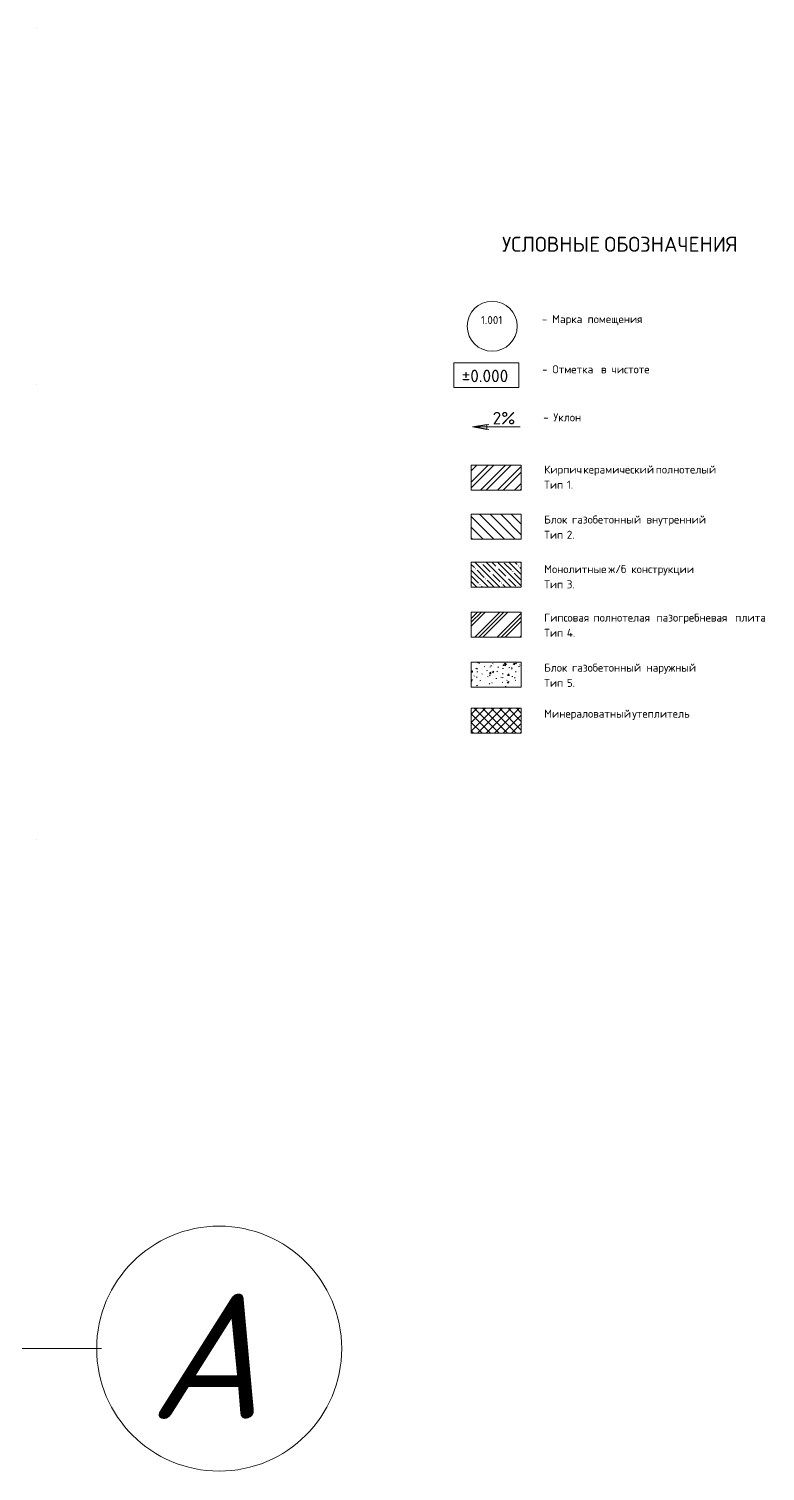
# Model space of a CAD drawing. Header units: millimetres. Extents: x -68946 to 288321, y -402657 to 324925.
# Drawn here: x 255103 to 269817, y 261288 to 290115 of the extents above; entities that cross this region are included whole.
import ezdxf

# ---------------------------------------------------------------- set-up
doc = ezdxf.new("R2010")
doc.units = ezdxf.units.MM
doc.linetypes.add('50_200_ШТРИХ_1Т_ш5_п1_п1_', pattern=[7000, 5000, -1000, 0, -1000])
for name, color, linetype, lineweight in [('A-DETL-____-OTLN', 250, 'Continuous', 5), ('A-DETL-____-THIN', 250, 'Continuous', 9), ('A-DETL-GENF-OTLN', 250, 'Continuous', 5), ('G-____-____-TEXT', 250, 'Continuous', 9)]:
    doc.layers.add(name, color=color, linetype=linetype, lineweight=lineweight)
doc.styles.add('ISOCPEUR_2', font='isocpeur.ttf', dxfattribs={"height": 160})
doc.styles.add('ISOCPEUR_3', font='isocpeur.ttf', dxfattribs={"height": 250})
doc.styles.add('ISOCPEUR_4', font='isocpeur.ttf', dxfattribs={"height": 300})
doc.styles.add('ISOCPEUR_I_1', font='ГОСТ тип А.ttf', dxfattribs={"height": 2500})

msp = doc.modelspace()

# ---------------------------------------------------------------- hatches: boundary and pattern name
at = {"layer": 'A-DETL-GENF-OTLN'}
h = msp.add_hatch(dxfattribs=at)
h.set_pattern_fill('FP_32', color=50, style=0, pattern_type=2)
h.set_pattern_definition([(45, (252914.43, 263183.2), (-171.074, 171.074), []), (45, (253028.48, 263183.2), (-171.074, 171.074), [])])
h.paths.add_polyline_path([(264943.598, 280895.6063), (264943.598, 281395.6063), (263943.598, 281395.6063), (263943.598, 280895.6063)])
h = msp.add_hatch(dxfattribs=at)
h.set_pattern_fill('FP_33', color=50, style=0, pattern_type=2)
h.set_pattern_definition([(135, (252914.43, 263183.19), (-106.066, -106.066), [])])
h.paths.add_polyline_path([(264943.598, 279915.6063), (264943.598, 280415.6063), (263943.598, 280415.6063), (263943.598, 279915.6063)])
h = msp.add_hatch(dxfattribs=at)
h.set_pattern_fill('FP_34', color=50, style=0, pattern_type=2)
h.set_pattern_definition([(135, (252914.43, 263183.19), (-114.0493, -114.0493), []), (135, (253028.48, 263183.19), (-114.0493, -114.0493), [201.612, -40.322, 3.353, -36.97])])
h.paths.add_polyline_path([(264943.598, 278955.6063), (264943.598, 279455.6063), (263943.598, 279455.6063), (263943.598, 278955.6063)])
h = msp.add_hatch(dxfattribs=at)
h.set_pattern_fill('FP_31', color=50, style=0, pattern_type=2)
h.set_pattern_definition([(45, (252914.43, 263183.2), (-224.5064, 224.5064), []), (45, (252993.8, 263183.2), (0, 449.013), []), (45, (252835.06, 263183.2), (0, 449.013), [])])
h.paths.add_polyline_path([(264943.598, 277955.6063), (264943.598, 278455.6063), (263943.598, 278455.6063), (263943.598, 277955.6063)])
h = msp.add_hatch(dxfattribs=at)
h.set_pattern_fill('FP_9', color=50, style=0, pattern_type=2)
h.set_pattern_definition([(50, (252914.43, 263183.2), (364.368, -31.8783), [38.1, -419.1]), (355, (252914.43, 263183.2), (-70.486, 382.113), [30.48, -335.28]), (100.451, (252944.8, 263180.53), (293.885, 350.2334), [32.38, -356.18]), (46.184, (252914.43, 263284.8), (542.158, -84.086), [57.15, -628.65]), (96.636, (252959.6, 263277.8), (474.805, 494.855), [48.57, -534.27]), (351.184, (252914.43, 263284.8), (474.81, 494.85), [45.72, -502.92]), (21, (252965.23, 263259.4), (303.2285, -204.5305), [38.1, -419.1]), (326, (252965.23, 263259.4), (123.604, 368.376), [30.48, -335.28]), (71.451, (252990.5, 263242.34), (426.834, 163.843), [32.38, -356.18]), (37.5, (252914.43, 263183.19), (6.17665, 169.11015), [16.764, -314.452, 16.764, -323.596, -336.55]), (37.5, (252914.43, 263183.19), (6.17665, 169.11015), [-671.576, 16.764, -319.786]), (7.5, (252914.43, 263183.19), (133.6389, 200.3615), [16.764, -177.292, 16.764, -306.832, -128.27]), (7.5, (252914.43, 263183.19), (133.6389, 200.3615), [-517.652, 16.764, -111.506]), (327.5, (252801.15, 263183.19), (271.1818, -11.4584), [16.764, -110.236, 16.764, -379.476, -525.78]), (327.5, (252801.15, 263183.19), (271.1818, -11.4584), [-523.24, 16.764, -509.016]), (317.5, (252750.35, 263183.2), (296.2585, 50.8528), [16.764, -148.336, 16.764, -246.38, -373.38]), (317.5, (252750.35, 263183.2), (296.2585, 50.8528), [-428.244, 16.764, -356.616])])
h.paths.add_polyline_path([(264943.598, 276955.6063), (264943.598, 277455.6063), (263943.598, 277455.6063), (263943.598, 276955.6063)])
h = msp.add_hatch(dxfattribs=at)
h.set_pattern_fill('FP_11', color=50, style=0, pattern_type=2)
h.set_pattern_definition([(135, (252914.43, 263183.19), (-84.8528, -84.8528), []), (225, (252914.43, 263183.19), (84.8528, -84.8528), [])])
h.paths.add_polyline_path([(264943.598, 276035.6063), (264943.598, 276535.6063), (263943.598, 276535.6063), (263943.598, 276035.6063)])

# ---------------------------------------------------------------- linework, layer by layer
at = {"layer": 'A-DETL-____-OTLN', "linetype": '50_200_ШТРИХ_1Т_ш5_п1_п1_'}
for p, q in [((95262.7626, 290115.1573), (256262.7626, 290115.1573)), ((95262.7626, 283015.1573), (256262.7626, 283015.1573)), ((95262.7626, 273915.1573), (256262.7626, 273915.1573)), ((256555.7297, 263736.3017), (235755.7297, 263736.3017))]:
    msp.add_line(p, q, dxfattribs=at)
at = {"layer": 'A-DETL-____-OTLN', "lineweight": 13}
for p, q in [((264256.8127, 282208.4583), (263967.035, 282157.3626)), ((263967.035, 282157.3626), (264256.8127, 282106.267)), ((264923.598, 282157.3626), (264003.598, 282157.3626)), ((264256.8127, 282106.267), (264256.8127, 282208.4583))]:
    msp.add_line(p, q, dxfattribs=at)
at = {"layer": 'A-DETL-____-OTLN'}
for q in [(264296.8127, 282208.4583), (264296.8127, 282106.267)]:
    msp.add_line((264007.035, 282157.3626), q, dxfattribs=at)
msp.add_circle((258907.2701, 263736.3017), 2448.4596, dxfattribs=at)
at = {"layer": 'A-DETL-____-THIN'}
for p, q in [((264943.598, 281395.6063), (263943.598, 281395.6063)), ((263943.598, 281395.6063), (263943.598, 280895.6063)), ((264943.598, 280895.6063), (264943.598, 281395.6063)), ((263943.598, 280895.6063), (264943.598, 280895.6063)), ((264943.598, 280415.6063), (263943.598, 280415.6063)), ((263943.598, 280415.6063), (263943.598, 279915.6063)), ((264943.598, 279915.6063), (264943.598, 280415.6063)), ((263943.598, 279915.6063), (264943.598, 279915.6063)), ((264943.598, 279455.6063), (263943.598, 279455.6063)), ((263943.598, 279455.6063), (263943.598, 278955.6063)), ((264943.598, 278955.6063), (264943.598, 279455.6063)), ((263943.598, 278955.6063), (264943.598, 278955.6063)), ((264943.598, 278455.6063), (263943.598, 278455.6063)), ((263943.598, 278455.6063), (263943.598, 277955.6063)), ((264943.598, 277955.6063), (264943.598, 278455.6063)), ((263943.598, 277955.6063), (264943.598, 277955.6063)), ((264943.598, 277455.6063), (263943.598, 277455.6063)), ((263943.598, 277455.6063), (263943.598, 276955.6063)), ((264943.598, 276955.6063), (264943.598, 277455.6063)), ((263943.598, 276955.6063), (264943.598, 276955.6063)), ((264943.598, 276535.6063), (263943.598, 276535.6063)), ((263943.598, 276535.6063), (263943.598, 276035.6063)), ((264943.598, 276035.6063), (264943.598, 276535.6063)), ((263943.598, 276035.6063), (264943.598, 276035.6063))]:
    msp.add_line(p, q, dxfattribs=at)
msp.add_circle((264363.0697, 284170.6346), 500, dxfattribs=at)
at = {"layer": 'G-____-____-TEXT', "color": 110, "flags": 128}
msp.add_lwpolyline([(263594.9706, 283436.7604), (264897.5225, 283436.7604), (264897.5225, 282946.7604), (263594.9706, 282946.7604)], close=True, dxfattribs=at)

# ---------------------------------------------------------------- texts
at = {"layer": 'G-____-____-TEXT', "color": 7, "attachment_point": 1}
for s, insert, char_height, width, style in [('УСЛОВНЫЕ', (264560.5141, 285959.576), 300, 2260.75875, 'ISOCPEUR_4'), ('ОБОЗНАЧЕНИЯ', (266604.4204, 285959.576), 300, 3142.615, 'ISOCPEUR_4'), ('1.001', (264138.221, 284374.175), 160, 521.096875, 'ISOCPEUR_2'), ('- ', (265355.1319, 284394.175), 160, 248.523125, 'ISOCPEUR_2'), ('Марка', (265560.184, 284394.175), 160, 745.569375, 'ISOCPEUR_2'), ('помещения', (266267.9444, 284394.175), 160, 1298.73375, 'ISOCPEUR_2'), ('Отметка', (265565.5123, 283389.8397), 160, 1066.244375, 'ISOCPEUR_2'), (' ±0.000', (263594.9706, 283303.1146), 250, 1354.851875, 'ISOCPEUR_3'), ('- ', (265360.4602, 283389.8397), 160, 248.523125, 'ISOCPEUR_2'), ('\\fISOCPEUR|b0|i0|c204|p34|;в', (266537.856, 283389.8397), 160, 136.286875, 'ISOCPEUR_2'), ('чистоте', (266742.9081, 283389.8397), 160, 994.0925, 'ISOCPEUR_2'), ('2%', (264371.9746, 282458.9446), 250, 553.164375, 'ISOCPEUR_3'), ('- ', (265380.4602, 282429.8397), 160, 248.523125, 'ISOCPEUR_2'), ('Уклон', (265585.5123, 282429.8397), 160, 697.468125, 'ISOCPEUR_2'), ('Кирпич', (265401.3937, 281387.4264), 160, 833.755, 'ISOCPEUR_2'), ('керамический', (266181.9145, 281387.4264), 160, 1643.459375, 'ISOCPEUR_2'), ('полнотелый', (267630.5083, 281387.4264), 160, 1410.97, 'ISOCPEUR_2'), ('Тип', (265401.3937, 281083.1555), 160, 424.894375, 'ISOCPEUR_2'), (' 1.', (265751.9666, 281083.1555), 160, 264.556875, 'ISOCPEUR_2'), ('Блок', (265401.3937, 280387.4264), 160, 561.18125, 'ISOCPEUR_2'), ('газобетонный', (265957.0187, 280387.4264), 160, 1691.560625, 'ISOCPEUR_2'), ('внутренний', (267445.2999, 280387.4264), 160, 1394.93625, 'ISOCPEUR_2'), ('Тип', (265401.3937, 280083.1555), 160, 424.894375, 'ISOCPEUR_2'), (' 2.', (265751.9666, 280083.1555), 160, 304.64125, 'ISOCPEUR_2'), ('Монолитные', (265401.3937, 279396.7512), 160, 1443.0375, 'ISOCPEUR_2'), ('\\fISOCPEUR|b0|i0|c204|p34|;ж', (266684.6229, 279396.7512), 160, 168.354375, 'ISOCPEUR_2'), ('\\fISOCPEUR|b0|i0|c204|p34|;/', (266823.5291, 279396.7512), 160, 136.286875, 'ISOCPEUR_2'), ('\\fISOCPEUR|b0|i0|c204|p34|;б', (266935.977, 279396.7512), 160, 136.286875, 'ISOCPEUR_2'), ('конструкции', (267141.0291, 279396.7512), 160, 1523.20625, 'ISOCPEUR_2'), ('Тип', (265401.3937, 279092.4804), 160, 424.894375, 'ISOCPEUR_2'), (' 3.', (265751.9666, 279092.4804), 160, 304.64125, 'ISOCPEUR_2'), ('Гипсовая', (265401.3937, 278427.4264), 160, 1082.278125, 'ISOCPEUR_2'), ('полнотелая', (266386.9666, 278427.4264), 160, 1410.97, 'ISOCPEUR_2'), ('пазогребневая', (267643.7374, 278427.4264), 160, 1795.78, 'ISOCPEUR_2'), ('плита', (269218.0083, 278427.4264), 160, 729.535625, 'ISOCPEUR_2'), ('Тип', (265401.3937, 278123.1555), 160, 424.894375, 'ISOCPEUR_2'), (' 4.', (265751.9666, 278123.1555), 160, 320.675, 'ISOCPEUR_2'), ('Блок', (265401.3937, 277427.4264), 160, 561.18125, 'ISOCPEUR_2'), ('газобетонный', (265957.0187, 277427.4264), 160, 1691.560625, 'ISOCPEUR_2'), ('наружный', (267445.2999, 277427.4264), 160, 1154.43, 'ISOCPEUR_2'), ('Тип', (265401.3937, 277123.1555), 160, 424.894375, 'ISOCPEUR_2'), (' 5.', (265751.9666, 277123.1555), 160, 304.64125, 'ISOCPEUR_2'), ('Минераловатный', (265401.3937, 276507.4264), 160, 2020.2525, 'ISOCPEUR_2'), ('утеплитель', (267160.8729, 276507.4264), 160, 1427.00375, 'ISOCPEUR_2'), ('\\fISOCPEUR|b0|i1|c204|p34|;А', (257492.5115, 264836.3314), 2500, 2805.90625, 'ISOCPEUR_I_1')]:
    msp.add_mtext(s, dxfattribs=dict(at, insert=insert, char_height=char_height, width=width, style=style))

doc.saveas('drawing.dxf')
